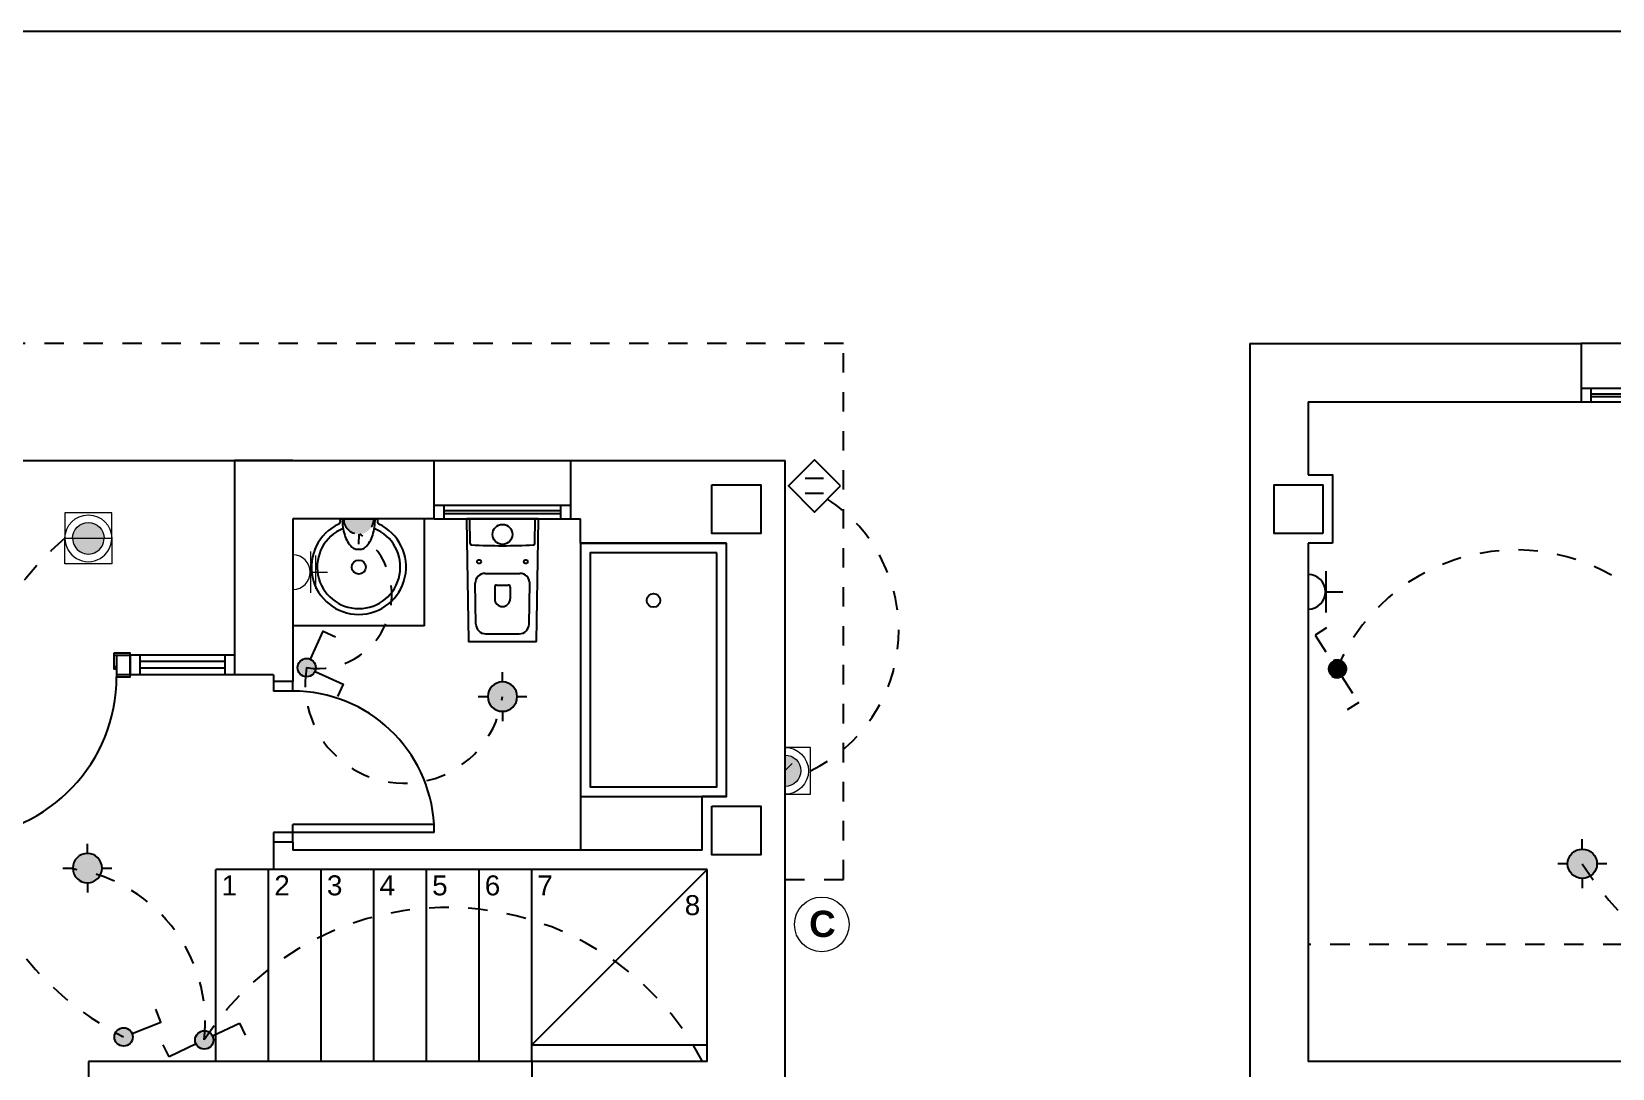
# Model space of a CAD drawing. Header units: millimetres. Extents: x 441156 to 441876, y 4514765 to 4515211.
# Drawn here: x 441369.56 to 441377.67, y 4515043.13 to 4515048.45 of the extents above; entities that cross this region are included whole.
import ezdxf
from ezdxf.enums import TextEntityAlignment as Align

# ---------------------------------------------------------------- set-up
doc = ezdxf.new("R2010")
doc.units = ezdxf.units.MM
for name, pattern in [('CONTINUA', [0]), ('CYPE_RAYAPUNTO', [0.4125, 0.2025, -0.105, 0, -0.105]), ('HIDDEN', [0.375, 0.25, -0.125]), ('RAYITAS', [0.375, 0.25, -0.125])]:
    doc.linetypes.add(name, pattern=pattern)
doc.layers.add('01_cartela', color=6, linetype='Continuous', plot=False)
for name, color, linetype in [('01_eléctrico', 170, 'Continuous'), ('01_enchufes', 38, 'Continuous'), ('01_mono BAJA', 2, 'Continuous'), ('01_mono PRIMERA', 2, 'Continuous'), ('01_proyección', 4, 'RAYITAS'), ('INGIN ELECTRICIDAD ALUMBRADO', 120, 'HIDDEN')]:
    doc.layers.add(name, color=color, linetype=linetype)
doc.layers.add('INGIN ELECTRICIDAD FUERZA', color=38, linetype='Continuous', lineweight=5)
doc.styles.add('NIEVES2', font='sanss___.ttf')
doc.styles.add('NIEVES3', font='swisseb.ttf')

# ---------------------------------------------------------------- blocks, each defined once
blk = doc.blocks.new('A$C48161785')
at = {"layer": '01_mono BAJA', "color": 254, "linetype": 'CONTINUA'}
for p, q in [((3.699937549652532, 12.50003827922046), (5.199937549594324, 12.50003827922046)), ((5.499937549699098, 12.50003827922046), (5.199937549652532, 12.50003827922046)), ((5.199937549652532, 12.50003827922046), (5.199937549652532, 11.40003827866167)), ((5.199937549652532, 12.50003827922046), (6.224937549734022, 12.50003827922046)), ((6.224937549734022, 12.2000691620633), (6.224937549734022, 12.50003827922046)), ((6.224937549734022, 12.50003827922046), (6.924937549687456, 12.50003827922046)), ((6.924937549687456, 12.20003828126937), (6.924937549687456, 12.50003827922046)), ((6.924937549687456, 12.50003827922046), (8.024937549664173, 12.50003827922046)), ((8.024937549547758, 7.7700374731794, -1.193164592905305e-06), (8.024937549664173, 12.50003827922046)), ((6.224937549850438, 12.27003828063607), (6.924937550036702, 12.27003828063607)), ((6.274937549664173, 12.20001856796443), (6.274937549664173, 12.27001856826246)), ((6.874937549815513, 12.20003828126937), (6.874937549815513, 12.27003828063607)), ((5.499937549699098, 12.2000691620633), (5.499937549699098, 11.36572451144457)), ((6.224937549734022, 12.2000691620633), (5.499937549699098, 12.2000691620633)), ((5.740754474508218, 12.19768342671741), (5.741494549996574, 12.18320957267016)), ((5.743436122831017, 12.2000691620633), (5.931438976613745, 12.2000691620633)), ((5.934120624936543, 12.19768342671741), (5.933380549448188, 12.18320957267016)), ((6.174937549687456, 11.65006916224957), (6.174937549629249, 12.2000691620633)), ((6.224937549850438, 12.20003828126937), (6.924937550036702, 12.20003828126937)), ((6.274937549664173, 12.24205521121621), (6.874937549815513, 12.24205521121621)), ((6.274937549664173, 12.22805521078408), (6.874937549815513, 12.22805521078408)), ((6.408905236262427, 12.07320972096971), (6.406857294860998, 12.20018208785922)), ((6.740969863159052, 12.07320972096971), (6.74301780456048, 12.20018208785922)), ((6.924937550153118, 12.20003828313202), (6.974914570862893, 12.20003828313202, 3.797152174911389e-07)), ((6.974914570862893, 12.07503824494779, -2.033806509871283e-07), (6.974914570862893, 12.20003828313202, 3.797151464368653e-07)), ((5.852557549722384, 12.04329768380341), (5.822317549722378, 12.04315423103119)), ((6.974914570746478, 12.07503827940673, -2.033806592646231e-07), (7.724937734776177, 12.07503827940673, 2.753568301871564e-06)), ((7.724937549734022, 10.77503827959299, -8.254862054340424e-07), (7.724937549675815, 12.07503827940673, -2.033806592646231e-07)), ((6.438584790136616, 11.6592628525803), (6.435358983685006, 11.86926285258028)), ((6.485352481311594, 11.92006919931623), (6.664522618109885, 11.92006919931623)), ((6.534937549710747, 11.85006919931624), (6.534937549710747, 11.79006919931624)), ((6.544937549710738, 11.86006919931623), (6.604937549710741, 11.86006919931623)), ((6.614937549710731, 11.85006919931624), (6.614937549710731, 11.79006919931624)), ((6.711290309284863, 11.6592628525803), (6.714516115736473, 11.86926285258028)), ((6.174937549687456, 11.65006916224957), (5.499937549699098, 11.65006916318089)), ((6.488578287763204, 11.61006919931623), (6.661296811658275, 11.61006919931623)), ((4.579920793417841, 11.50003832858056), (4.579921531316359, 11.44004550855607)), ((5.199937549594324, 11.50006404332817), (4.664949515310582, 11.50005137640983)), ((4.664949515077751, 11.50005014613271), (4.664950744889211, 11.40005014650524)), ((4.714950744819362, 11.5000531328842), (4.714951974689029, 11.40005313325673)), ((5.14993795263581, 11.46720401663333), (4.714951148896944, 11.46719680260867)), ((5.149937548616435, 11.50005325861275), (5.149938778427895, 11.40005325805396)), ((4.594940803479403, 11.43004928342998), (4.594941172166727, 11.40004928596318)), ((5.199937549594324, 11.40006246604025), (4.664950744831003, 11.40005613304675)), ((5.149938374292105, 11.43291830271482), (4.714951570553239, 11.43291108869016)), ((5.399937549664173, 11.40003827866167), (5.199937549652532, 11.40003827866167)), ((5.399937549664173, 11.40003827866167), (5.399937549664173, 11.36572451144457)), ((5.49993754964089, 11.36572451144457), (5.399937549605966, 11.36572451144457)), ((5.399937566652509, 11.36572452895359), (5.39993756665614, 11.31572452895364)), ((5.499937566655706, 11.31572452896181), (5.499937566651621, 11.36572452896182)), ((5.499937566655706, 11.31572452896181), (5.39993756665614, 11.31572452895364)), ((6.974914570804685, 10.77503827959299, -2.033806592646231e-07), (6.974914570513647, 10.50003828108311)), ((7.724937549617607, 10.77503827866167, -2.222830965284917e-06), (7.599937364982907, 10.77503827959299, -2.033806592646231e-07)), ((7.599937364982907, 10.50003827828914), (7.599937364982907, 10.77503827959299, -2.033806592646231e-07)), ((5.499937566718586, 10.5407245289616), (5.499937566711115, 10.63215310039025)), ((6.223752925396902, 10.63215310044895), (5.499937566711115, 10.6321531003898)), ((6.223752925400287, 10.59072452902094), (6.223752925396902, 10.63215310044895)), ((6.223752925400287, 10.59072452902094), (5.399937566714932, 10.59072452895361)), ((5.399937566714932, 10.59072452895361), (5.399937566719018, 10.54072452895343)), ((5.399937549664173, 10.5407245112583), (5.399937549664173, 10.40003827866167)), ((5.499937549815513, 10.54072451032698), (5.399937549664173, 10.5407245112583)), ((5.499937549699098, 10.54072451032698), (5.499937549699098, 10.50003827922046)), ((7.599937364982907, 10.50003827828914), (5.499937549699098, 10.50003828015178)), ((5.104939076351002, 9.415038279257715), (5.104939076351002, 10.40003827866167)), ((5.399937549664173, 10.40003827866167), (5.104939076351002, 10.40003827866167)), ((5.374939076369628, 9.415038279257715), (5.374939076369628, 10.40003827866167)), ((7.624939076369628, 10.40003827866167), (5.399937549664173, 10.40003828052431)), ((5.644939076446462, 9.415038279257715), (5.644939076388255, 10.40003827866167)), ((5.914939076406881, 9.415038279257715), (5.914939076406881, 10.40003827866167)), ((6.1849390763673, 9.415038279257715), (6.1849390763673, 10.40003827866167)), ((6.454939076385926, 9.415038279257715), (6.454939076385926, 10.40003827866167)), ((6.724939076404553, 9.415038279257715), (6.724939076404553, 10.40003827866167)), ((6.724939076404553, 9.500038279220462), (7.624939076369628, 10.40003827866167)), ((7.624939077184536, 9.41503828112036), (7.624939076369628, 10.40003827866167)), ((6.724939076404553, 9.50003827828914), (7.624939076311421, 9.500038279220462)), ((4.449939445999917, 9.415039090439677, 1.193164605802794e-06), (4.449939445999917, 9.235038278624415, 1.193164605802794e-06)), ((7.624937180255074, 9.41503828112036, -1.549636565504276e-06), (4.449939445767086, 9.415038280189037, -1.549636565504276e-06)), ((4.449939445825294, 9.415038279257715, 1.193164606529155e-06), (4.449939445767086, 9.235038278624415, 1.193164606529155e-06))]:
    blk.add_line(p, q, dxfattribs=at)
for points in [[(7.649937734240666, 12.37503827922046), (7.899937734240666, 12.37503827922046), (7.899937734240666, 12.12503827922046), (7.649937734240666, 12.12503827922046), (7.649937734240666, 12.37503827922046)], [(4.579920670483261, 11.51003832835704), (4.579920793301426, 11.500055084005), (4.664949515252374, 11.50005612988025), (4.664949392376002, 11.51003937423229)], [(4.57993828720646, 11.44004550948739), (4.579938410199247, 11.43004909902811), (4.594940803479403, 11.43004928342998), (4.594940680544823, 11.44004569388926)], [(4.594948353304062, 11.40004928503186), (4.59494847629685, 11.39006604067981), (4.664950867881998, 11.39006690122187), (4.664950744889211, 11.40005014650524)], [(7.649937364971265, 10.72503827884793), (7.899937364971265, 10.72503827884793), (7.899937364971265, 10.47503827884793), (7.649937364971265, 10.47503827884793), (7.649937364971265, 10.72503827884793)]]:
    blk.add_lwpolyline(points, close=True, dxfattribs=at)
at = {"layer": '01_mono BAJA', "color": 254, "linetype": 'CONTINUA', "flags": 128}
blk.add_lwpolyline([(6.393937549710728, 12.2000691993162, 0.4142135623731034), (6.389937549710709, 12.19606919931624), (6.389937549710709, 12.19506919931621), (6.399948835716174, 11.57436946697936, 0.4363960603840437), (6.403937549710719, 11.57006919931621), (6.74593754971076, 11.57006919931621, 0.4363960603840437), (6.749926263705305, 11.57436946697936), (6.759937549710713, 12.19506919931621), (6.759937549710713, 12.19606919931624, 0.4142135623730953), (6.755937549710751, 12.2000691993162)], format="xyb", close=True, dxfattribs=at)
at = {"layer": '01_mono BAJA', "color": 254, "linetype": 'CONTINUA', "elevation": -2.033806592646231e-07}
for points in [[(7.724937549675815, 12.07503827940673), (6.974914570746478, 12.07503824308515), (6.974914570804685, 10.77503827959299), (7.724937550432514, 10.77503827959299)], [(7.674937549745664, 12.02503827679902), (7.024914570793044, 12.02503824606538), (7.024914570793044, 10.82503827940673), (7.674937550385948, 10.82503827940673)]]:
    blk.add_lwpolyline(points, close=True, dxfattribs=at)
at = {"layer": '01_mono BAJA', "color": 254, "linetype": 'CONTINUA'}
for points in [[(4.594947123667225, 11.50005526933819), (4.594948353304062, 11.40004928503186)], [(4.664950744889211, 11.40005014650524), (4.664949515252374, 11.50005612988025)]]:
    blk.add_lwpolyline(points, dxfattribs=at)
for centre, radius in [((6.574937549710711, 12.12006919931622), 0.051), ((5.837437549722381, 11.95256916206331), 0.03600000000000007), ((6.454937549710763, 11.98006919931623), 0.01), ((6.694737549710709, 11.98006919931623), 0.01), ((7.349926060589496, 11.78139613196254, -2.033806592646163e-07), 0.035)]:
    blk.add_circle(centre, radius, dxfattribs=at)
for centre, radius, start, end in [((5.837437549722381, 11.95256916206331), 0.2430000000000002, 114.8749090207926, 65.12509097920558), ((5.728718015555, 12.18405505217362), 0.01280447843246638, 300.5290868220515, 356.2140060712333), ((5.743436122831017, 12.1973691620633), 0.002700000000000028, 89.99999999999888, 173.3159463877795), ((6.032836962402808, 12.19705965579965), 0.2794781058962322, 179.3830094869832, 196.8164530130834), ((5.641588137003779, 12.19705965579966), 0.2794781058963293, 343.1835469869183, 0.6169905130119938), ((5.931438976613745, 12.1973691620633), 0.002700000000000032, 6.684053612227014, 89.99999999999908), ((5.946157083889762, 12.18405505217362), 0.01280447843246638, 183.7859939287789, 239.4709131779553), ((5.837437549722381, 11.95256916206331), 0.2133000000000005, 112.0656206977174, 68.05639185334007), ((5.902665261762703, 12.15771771137598), 0.1434911203477202, 196.8164530130834, 225.6955673758713), ((5.771759837644012, 12.15771771137597), 0.1434911203476843, 314.3044326241192, 343.1835469869174), ((5.837212549703345, 12.090656205511), 0.04978251303331883, 225.6955673758713, 252.5903534419488), ((5.837212549703342, 12.090656205511), 0.04978251303331398, 287.9532429041869, 314.3044326241192), ((6.415904325930143, 12.07332260951273), 0.007, 180.9240453531415, 266.9359312023237), ((6.574937549710711, 15.04428868144629), 2.982219482130089, 266.9359312023237, 273.0640687976763), ((6.733970773491336, 12.07332260951273), 0.007, 273.0640687976763, 359.0759546468585), ((6.485352481311594, 11.87006919931622), 0.05, 90, 180.9240453531415), ((6.544937549710738, 11.85006919931624), 0.01, 90, 180), ((6.604937549710741, 11.85006919931624), 0.01, 0, 90), ((6.664522618109885, 11.87006919931622), 0.05, 359.0759546468585, 90), ((6.574937549710711, 11.79006919931624), 0.04, 180, 0), ((6.488578287763204, 11.66006919931624), 0.05, 180.9240453531415, 270), ((6.661296811658275, 11.66006919931624), 0.05, 270, 359.0759546468585), ((3.768160294974223, 11.39077976904809), 0.8267884893585035, 272.8856179366377, 359.9505391789831), ((5.4999375667145, 10.59072452896179), 0.725, 3.275828964436444, 90.00000000464627)]:
    blk.add_arc(centre, radius, start, end, dxfattribs=at)
at = {"layer": '01_proyección', "color": 120, "ltscale": 0.25}
blk.add_line((6.724939076404553, 9.415038279257715), (6.724939076346345, 8.330038279294968), dxfattribs=at)
at = {"layer": '01_proyección', "color": 120, "ltscale": 0.25, "elevation": 4.003627066317961e-06}
blk.add_lwpolyline([(8.024952483479865, 10.35003799945116), (8.324939158803318, 10.3500377452001), (8.324939158803318, 13.10003827977926), (-0.6000475164619274, 13.10003827791661), (-0.6000475164619274, 7.405038277618587), (-4.751648521050811e-05, 7.405038277618587)], dxfattribs=at)
at = {"layer": '01_mono BAJA', "color": 254, "linetype": 'CONTINUA', "style": 'NIEVES2'}
for s, p in [('1', (5.173841440002434, 10.26785727962852)), ('2', (5.443841440079268, 10.26785727962852)), ('3', (5.713841440097895, 10.26785727962852)), ('4', (5.983841440058313, 10.26785727962852)), ('5', (6.25384144007694, 10.26785727962852)), ('6', (6.523841440095566, 10.26785727962852)), ('7', (6.793841440114193, 10.26785727962852)), ('8', (7.549822401197162, 10.16645074822009))]:
    blk.add_text(s, height=0.1025611646689943, dxfattribs=at).set_placement(p, align=Align.CENTER)
blk = doc.blocks.new('A$C07944EAF')
at = {"layer": '01_mono PRIMERA', "color": 254}
for p, q in [((1.407284648274072, 13.10003827791661), (1.407284648274072, 9.042537859641016)), ((1.407284648274072, 13.10003827791661), (3.107269714586437, 13.10003827791661)), ((3.107269714586437, 13.10003397427499, -2.678213574602697e-06), (3.107269714586437, 12.80003827810287, -2.459287542234441e-06)), ((4.607269714586437, 13.10003397427499, -1.021176414017053e-06), (3.107269714586437, 13.10003397427499, -1.021176414017053e-06)), ((3.107269714586437, 12.87003397475928, -1.021176414017453e-06), (4.607269714586437, 12.87003397475928, -1.021176414017453e-06)), ((3.157269714574795, 12.87003397475928, -1.021176414017453e-06), (3.157269714574795, 12.80003397446126, -1.021176414017453e-06)), ((3.157269714574795, 12.84202888049185, -1.021176414919143e-06), (3.557269714598078, 12.84202888049185, -1.021176414919143e-06)), ((3.157269714574795, 12.82802888005972, -1.021176414919143e-06), (3.557269714598078, 12.82802888005972, -1.021176414919143e-06)), ((1.707284648378845, 12.80003827810287, 2.753568169762851e-06), (1.707284648378845, 12.4250382790342, 2.753568169762851e-06)), ((1.707284648378845, 12.80003827810287, 2.753568169762851e-06), (3.107269714586437, 12.80003827810287)), ((3.107269714586437, 12.80003397446126, -1.021176414017453e-06), (4.607269714586437, 12.80003397446126, -1.021176414017453e-06)), ((1.707284648320638, 12.07503828033805), (1.70728464826243, 9.41503827739507)), ((4.557284648297355, 9.41503827739507), (1.70728464826243, 9.41503827739507))]:
    blk.add_line(p, q, dxfattribs=at)
for points in [[(1.707284648378845, 12.4250382790342), (1.83228464826243, 12.4250382790342), (1.83228464826243, 12.07503827940673)], [(1.83228464826243, 12.07503827940673), (1.707284648320638, 12.07503827940673)]]:
    blk.add_lwpolyline(points, dxfattribs=at)
blk.add_lwpolyline([(1.782284648274072, 12.12503827922046), (1.532284648274072, 12.12503827922046), (1.532284648274072, 12.37503827922046), (1.782284648274072, 12.37503827922046), (1.782284648274072, 12.12503827922046)], close=True, dxfattribs=at)
at = {"layer": '01_proyección', "color": 120, "ltscale": 0.25}
blk.add_line((4.520232289796695, 10.01503827702254), (1.70728464826243, 10.01503827702254), dxfattribs=at)
blk = doc.blocks.new('Tabla de simbolos_Salida para lampara incandescente_ vapor de mercurio o similar_ empotrada en techo')
at = {"layer": '01_eléctrico'}
h = blk.add_hatch(color=170, dxfattribs=at)
edge = h.paths.add_edge_path()
edge.add_arc((0, 0), 0.0825, 0, 360)
at = {"layer": '01_eléctrico', "color": 170}
for p, q in [((0, 0.0825), (0, 0.1375)), ((-0.1375, 0), (-0.0825, 0)), ((0.0825, 0), (0.1375, 0)), ((0, -0.0825), (0, -0.1375))]:
    blk.add_line(p, q, dxfattribs=at)
blk.add_circle((0, 0), 0.0825, dxfattribs=at)
blk = doc.blocks.new('PUNTO LUZ ESTANCO')
at = {"layer": 'INGIN ELECTRICIDAD ALUMBRADO', "linetype": 'CONTINUA', "lineweight": 13}
h = blk.add_hatch(color=170, dxfattribs=at)
h.dxf.hatch_style = 1
h.paths.add_polyline_path([(53.50630562564176, -2.732253006426607), (53.67235039588125, -2.732253006426607, 1)])
h = blk.add_hatch(dxfattribs=at)
h.set_pattern_fill('ANSI31', color=256)
h.set_pattern_definition([(45, (0, 0), (-0.08838834764831843, 0.08838834764831845), [])])
h.paths.add_polyline_path([(53.53630562564176, -2.732253006426607), (53.64235039588125, -2.732253006426607, 1)])
at = {"layer": 'INGIN ELECTRICIDAD ALUMBRADO', "color": 170, "linetype": 'CONTINUA', "lineweight": 13}
blk.add_lwpolyline([(53.46606485859957, -2.597767605446279), (53.71259116292344, -2.597767605446279), (53.71259116292344, -2.732253006426607), (53.46606485859957, -2.732253006426607)], close=True, dxfattribs=at)
for radius in [0.1232631521619325, 0.08302238511974597]:
    blk.add_arc((53.58932801076151, -2.732253006426607), radius, 0, 180, dxfattribs=at)

msp = doc.modelspace()

# ---------------------------------------------------------------- hatches: boundary and pattern name
at = {"layer": '01_eléctrico', "linetype": 'CYPE_RAYAPUNTO', "ltscale": 0.25}
msp.add_hatch(color=170, dxfattribs=at).paths.add_polyline_path([(441371.3135787899, 4515045.952375177), (441371.1584817886, 4515045.952871053, 1)])
at = {"layer": '01_eléctrico', "linetype": 'CONTINUA', "ltscale": 0.25}
h = msp.add_hatch(color=170, dxfattribs=at)
h.dxf.hatch_style = 1
edge = h.paths.add_edge_path()
edge.add_arc((441370.9687985071, 4515045.189474612), 0.04703331445313395, 386.9165848988486, 746.9165848988486)
at = {"layer": '01_eléctrico', "linetype": 'CYPE_RAYAPUNTO', "ltscale": 0.5}
h = msp.add_hatch(color=170, dxfattribs=at)
h.dxf.hatch_style = 1
edge = h.paths.add_edge_path()
edge.add_arc((441376.255218985, 4515045.182991474), 0.04703331445313395, 94.19619814887702, 454.196198148877)
at = {"layer": '01_eléctrico'}
h = msp.add_hatch(color=256, dxfattribs=at)
h.dxf.hatch_style = 1
edge = h.paths.add_edge_path()
edge.add_arc((441370.0294225209, 4515043.294195324), 0.04703331445313395, -389.20297937830685, -29.202979378306907, ccw=False)
h = msp.add_hatch(color=256, dxfattribs=at)
edge = h.paths.add_edge_path()
edge.add_arc((441370.4435439876, 4515043.278784584), 0.04703331637793481, 76.68149913078383, 436.6814991307838)

# ---------------------------------------------------------------- linework, layer by layer
at = {"layer": '01_cartela', "color": 3}
msp.add_lwpolyline([(441363.371822675, 4515048.452991476), (441363.371822675, 4515026.917967464), (441394.0098107352, 4515026.917967464), (441394.0098107352, 4515048.452991476)], close=True, dxfattribs=at)
at = {"layer": '01_eléctrico'}
for p, q in [((441373.621585911, 4515046.160599576, -4.424621440790588e-06), (441373.5270810896, 4515046.160599576, -4.424621440790588e-06)), ((441373.621585911, 4515046.082309219, -4.424621440790588e-06), (441373.5270810896, 4515046.082309219, -4.424621440790588e-06)), ((441371.365292264, 4515045.952609129, -4.424621440908798e-06), (441371.1067972619, 4515045.953435589, -4.424621440908798e-06)), ((441371.365292264, 4515045.952609129, -4.424621440908798e-06), (441371.1067972619, 4515045.953435589, -4.424621440908798e-06)), ((441370.4859179177, 4515043.299194945, -4.139112060589759e-06), (441370.6238686082, 4515043.365642, -4.139112060589759e-06)), ((441370.6238686082, 4515043.365642, -4.139112060589759e-06), (441370.6538038001, 4515043.303493567, -4.139112060589759e-06)), ((441370.2632193647, 4515043.191927169, -4.139112060589759e-06), (441370.2332841729, 4515043.254075602, -4.139112060589759e-06)), ((441370.4011700529, 4515043.258374225, -4.139112060589759e-06), (441370.2632193647, 4515043.191927169, -4.139112060589759e-06))]:
    msp.add_line(p, q, dxfattribs=at)
at = {"layer": '01_eléctrico', "color": 170, "linetype": 'CYPE_RAYAPUNTO', "ltscale": 0.25}
msp.add_line((441371.2357823512, 4515045.875074614, -4.424621440908798e-06), (441371.2356170591, 4515045.823375614, -4.424621440908798e-06), dxfattribs=at)
at = {"layer": '01_eléctrico'}
msp.add_lwpolyline([(441373.7079835003, 4515046.121454397), (441373.5743335003, 4515046.255104397), (441373.4406835003, 4515046.121454397), (441373.5743335003, 4515045.987804397), (441373.7079835003, 4515046.121454397)], close=True, dxfattribs=at)
at = {"layer": '01_eléctrico', "color": 170, "linetype": 'CONTINUA', "ltscale": 0.25, "elevation": -4.424621440790588e-06}
for points in [[(441370.9880764289, 4515045.232375596), (441371.0531394147, 4515045.377166416), (441371.1174908905, 4515045.348249533)], [(441371.0116994912, 4515045.170196691), (441371.1564903111, 4515045.105133704), (441371.1275734278, 4515045.040782228)]]:
    msp.add_lwpolyline(points, dxfattribs=at)
at = {"layer": '01_eléctrico', "color": 170, "linetype": 'CYPE_RAYAPUNTO', "ltscale": 0.5, "elevation": -4.424621440790588e-06}
for points in [[(441376.2021604219, 4515045.393950448), (441376.1430206579, 4515045.355482451), (441376.2295736531, 4515045.222417982)], [(441376.2808643173, 4515045.143564965), (441376.3674173129, 4515045.010500496), (441376.308277549, 4515044.972032499)]]:
    msp.add_lwpolyline(points, dxfattribs=at)
at = {"layer": '01_eléctrico', "elevation": -4.139112060589759e-06}
msp.add_lwpolyline([(441370.073058435, 4515043.311746385), (441370.220329643, 4515043.370981213), (441370.1940030523, 4515043.436435083)], dxfattribs=at)
at = {"layer": '01_eléctrico', "color": 170, "linetype": 'CONTINUA', "ltscale": 0.25}
msp.add_circle((441370.9687985071, 4515045.189474612, -4.424621440790588e-06), 0.0470333144531242, dxfattribs=at)
at = {"layer": '01_eléctrico', "color": 170, "linetype": 'CYPE_RAYAPUNTO', "ltscale": 0.5}
msp.add_circle((441376.255218985, 4515045.182991474, -4.424621435620672e-06), 0.04703331445313395, dxfattribs=at)
at = {"layer": '01_eléctrico'}
for centre, radius in [((441370.0294225209, 4515043.294195324, -4.139112060589759e-06), 0.0470333144531242), ((441370.4435439876, 4515043.278784584, -4.139112060589759e-06), 0.04703331637793481)]:
    msp.add_circle(centre, radius, dxfattribs=at)
at = {"layer": '01_eléctrico', "color": 170, "linetype": 'CYPE_RAYAPUNTO', "ltscale": 0.25}
for centre, radius, start, end in [((441373.2046556895, 4515045.381720526, -4.424621440790588e-06), 0.8020854392386931, 295.8729953929291, 57.02931471719203), ((441371.2360302897, 4515045.952623115, -4.424621440908798e-06), 0.07754889695713053, 179.8168146546858, 359.8168146546857), ((441370.7285789647, 4515044.673569943, -3.608404935416536e-06), 1.546445624444645, 130.2995454447652, 243.1211542520264), ((441371.0275417355, 4515045.563087569, -4.424621440790588e-06), 0.378202865965204, 261.0645279687779, 55.62440995927584), ((441377.173572859, 4515044.797411636, -4.277489540779008e-06), 0.996014884052883, 37.44523213384249, 157.2244248887379), ((441371.4695494315, 4515045.104043181, -3.524831998304641e-06), 0.5079862372541996, 170.3181765818522, 352.8131727783435), ((441369.6507491936, 4515043.367584788, -3.608374724003112e-06), 0.7977525065731325, 353.6089917080394, 83.6815988227001), ((441378.8098972486, 4515044.982091415, -3.21601487277563e-06), 1.522175880224171, 211.6663682188976, 280.2335512884514), ((441371.6894147706, 4515042.478576766, -4.139112060589759e-06), 1.480718257683599, 27.74872278493054, 147.2878547173168)]:
    msp.add_arc(centre, radius, start, end, dxfattribs=at)
at = {"layer": '01_enchufes'}
for p, q in [((441376.1982133952, 4515045.684968139, -4.424621435620672e-06), (441376.1982133967, 4515045.472395434, -4.424621435620672e-06)), ((441376.196441957, 4515045.578681786, -4.424621435620672e-06), (441376.2850139165, 4515045.578681787, -4.424621435620672e-06))]:
    msp.add_line(p, q, dxfattribs=at)
msp.add_arc((441376.1078699967, 4515045.578681786, -4.424621435620672e-06), 0.08857196028703604, 270.0000003201651, 90.00000032016511, dxfattribs=at)
at = {"layer": 'INGIN ELECTRICIDAD FUERZA'}
for p, q in [((441370.9888146702, 4515045.785540476, -4.424621440790588e-06), (441370.9888146702, 4515045.573140476, -4.424621440790588e-06)), ((441371.0135946708, 4515045.764300476, -4.424621440790588e-06), (441371.0135946699, 4515045.594380476, -4.424621440790588e-06)), ((441370.9870446703, 4515045.679340476, -4.424621440790588e-06), (441371.0755446699, 4515045.679340475, -4.424621440790588e-06))]:
    msp.add_line(p, q, dxfattribs=at)
msp.add_circle((441373.6121071643, 4515043.871897564, -4.424621440790588e-06), 0.1401639344437239, dxfattribs=at)
msp.add_arc((441370.8985446707, 4515045.679340476, -4.424621440790588e-06), 0.08850000000003842, 269.9999998932783, 89.9999998932783, dxfattribs=at)

# ---------------------------------------------------------------- block references
at = {"layer": '01_eléctrico'}
for name, p, xscale, yscale, zscale, rotation in [('PUNTO LUZ ESTANCO', (441422.0981263745, 4515048.517207303, -4.669819185762983e-06), -0.9749999999999999, 0.9749999999999996, 0.9749999999999999, 0.0002818790471437183), ('PUNTO LUZ ESTANCO', (441422.098152592, 4515043.189314052, -4.669819185762983e-06), 0.9749999999999999, 0.9749999999999999, 0.9749999999999999, 180.0002820034289), ('Tabla de simbolos_Salida para lampara incandescente_ vapor de mercurio o similar_ empotrada en techo', (441371.9735446707, 4515045.040491494, -4.424621440727698e-06), -0.9132104347832198, 0.9132104347832198, 0.9132104347832198, 180), ('PUNTO LUZ ESTANCO', (441376.0872341853, 4514992.410426008, -7.365547701874287e-06), -0.9749999999999999, 0.9749999999999999, 0.9749999999999999, 269.9997179970373), ('Tabla de simbolos_Salida para lampara incandescente_ vapor de mercurio o similar_ empotrada en techo', (441369.8436211487, 4515044.160491476), -0.9132104347832198, 0.9132104347832198, 0.9132104347832198, 180)]:
    msp.add_blockref(name, p, dxfattribs=dict(at, xscale=xscale, yscale=yscale, zscale=zscale, rotation=rotation))
at = {"layer": '01_eléctrico', "color": 170, "linetype": 'CYPE_RAYAPUNTO', "ltscale": 0.25, "xscale": 0.9132104347832198, "yscale": 0.9132104347832198, "zscale": 0.9132104347832198, "rotation": 179.9999999999695}
msp.add_blockref('Tabla de simbolos_Salida para lampara incandescente_ vapor de mercurio o similar_ empotrada en techo', (441377.5143438164, 4515044.182991475, -4.424621440790588e-06), dxfattribs=at)
at = {"layer": '01_mono BAJA'}
msp.add_blockref('A$C48161785', (441365.398607121, 4515033.752953197, -4.424621440790588e-06), dxfattribs=at)
at = {"layer": '01_mono PRIMERA'}
msp.add_blockref('A$C07944EAF', (441374.4005853474, 4515033.752953197, -4.424621440790588e-06), dxfattribs=at)

# ---------------------------------------------------------------- texts
at = {"layer": 'INGIN ELECTRICIDAD FUERZA', "style": 'NIEVES3'}
msp.add_text('C', height=0.135135, dxfattribs=at).set_placement((441373.615306976, 4515043.807016863, -4.424621440790588e-06), align=Align.CENTER)

doc.saveas('drawing.dxf')
